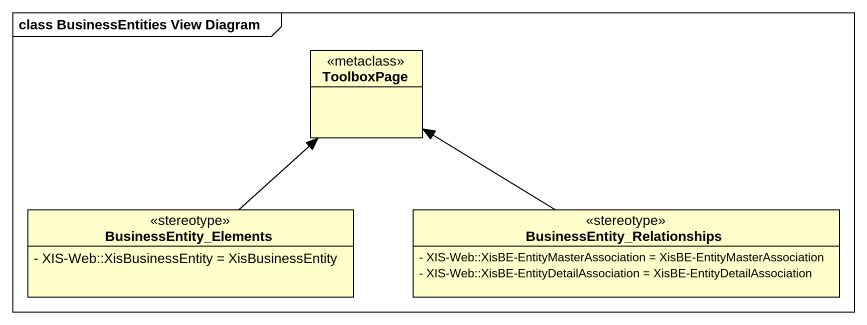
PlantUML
@startuml
mainframe class BusinessEntities View Diagram
hide circle
hide empty members
skinparam classAttributeIconSize 0
class ToolboxPage <<metaclass>>
class BusinessEntity_Elements <<stereotype>> {
  - XIS-Web::XisBusinessEntity = XisBusinessEntity
}
class BusinessEntity_Relationships <<stereotype>> {
  - XIS-Web::XisBE-EntityMasterAssociation = XisBE-EntityMasterAssociation
  - XIS-Web::XisBE-EntityDetailAssociation = XisBE-EntityDetailAssociation
}
BusinessEntity_Elements -up-> ToolboxPage
BusinessEntity_Relationships -up-> ToolboxPage
@enduml
